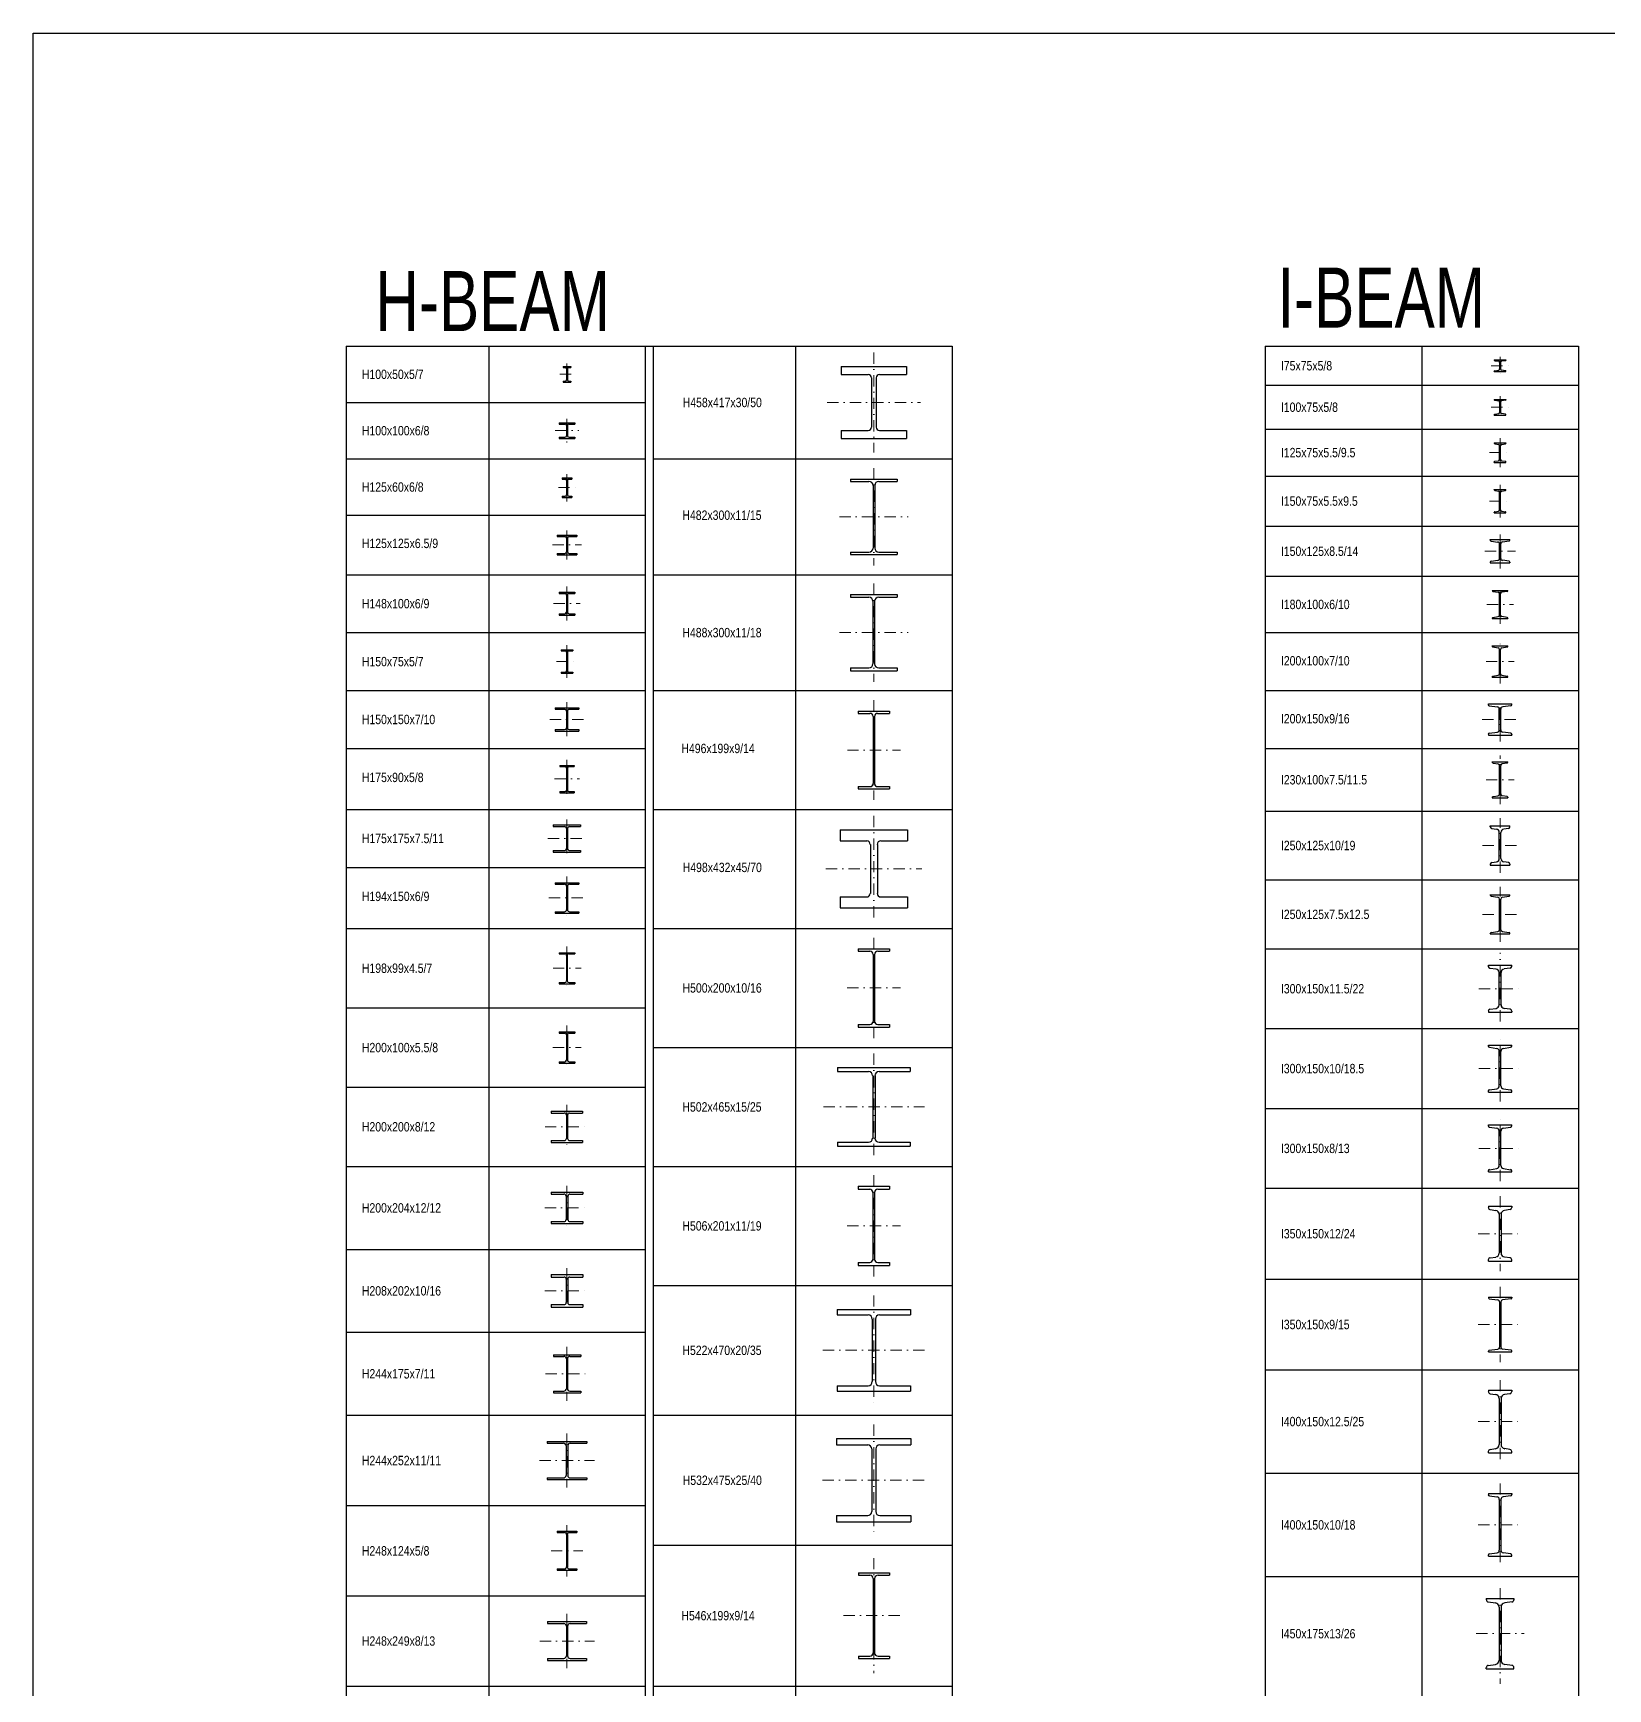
# Model space of a CAD drawing. Extents: x 0 to 90799, y 0 to 77868.
# Drawn here: x 71991 to 82049, y 67290 to 77868 of the extents above; entities that cross this region are included whole.
import ezdxf
from ezdxf.enums import TextEntityAlignment as Align

# ---------------------------------------------------------------- set-up
doc = ezdxf.new("R2010")
doc.units = 0
doc.header["$LTSCALE"] = 30
doc.header["$MEASUREMENT"] = 0
doc.linetypes.add('DGN Style 4', pattern=[4.8, 2.4, -1.2, 0, -1.2])
doc.layers.add('L(c)', color=1, linetype='DGN Style 4', lineweight=5)
doc.layers.add('L(txt)', color=2, linetype='Continuous', lineweight=13)
doc.styles.add('Style-ENGINEERING', font='ENGINEERING.shx')

# ---------------------------------------------------------------- blocks, each defined once
blk = doc.blocks.new('*U595')
for p, q in [((-25, 50), (25, 50)), ((-25, 50), (-25, 43)), ((-25, 43), (-10, 43)), ((-2, 35), (-2, -35)), ((3, 35), (3, -35)), ((11, 43), (25, 43)), ((25, 50), (25, 43)), ((-25, -43), (-25, -50)), ((-25, -43), (-10, -43)), ((-25, -50), (25, -50)), ((11, -43), (25, -43)), ((25, -43), (25, -50))]:
    blk.add_line(p, q)
for centre, start, end in [((-10, 35), 0, 90), ((11, 35), 90, 180), ((-10, -35), 270, 0), ((11, -35), 180, 270)]:
    blk.add_arc(centre, 8, start, end)
blk = doc.blocks.new('*U596')
for p, q in [((-50, 50), (50, 50)), ((-50, 50), (-50, 42)), ((-50, 42), (-13, 42)), ((-3, 32), (-3, -32)), ((3, 32), (3, -32)), ((13, 42), (50, 42)), ((50, 50), (50, 42)), ((-50, -42), (-13, -42)), ((-50, -42), (-50, -50)), ((-50, -50), (50, -50)), ((13, -42), (50, -42)), ((50, -42), (50, -50))]:
    blk.add_line(p, q)
for centre, start, end in [((-13, 32), 0, 90), ((13, 32), 90, 180), ((-13, -32), 270, 0), ((13, -32), 180, 270)]:
    blk.add_arc(centre, 10, start, end)
blk = doc.blocks.new('*U597')
for p, q in [((-30, 63), (30, 63)), ((-30, 63), (-30, 55)), ((-30, 55), (-12, 55)), ((-3, 46), (-3, -45)), ((3, 46), (3, -45)), ((12, 55), (30, 55)), ((30, 63), (30, 55)), ((-30, -54), (-30, -62)), ((-30, -54), (-12, -54)), ((-30, -62), (30, -62)), ((12, -54), (30, -54)), ((30, -54), (30, -62))]:
    blk.add_line(p, q)
for centre, start, end in [((-12, 46), 0, 90), ((12, 46), 90, 180), ((-12, -45), 270, 0), ((12, -45), 180, 270)]:
    blk.add_arc(centre, 9, start, end)
blk = doc.blocks.new('*U598')
for p, q in [((-63, 62), (62, 62)), ((-63, 62), (-63, 53)), ((-63, 53), (-13, 53)), ((-3, 43), (-3, -44)), ((3, 43), (3, -44)), ((13, 53), (62, 53)), ((62, 62), (62, 53)), ((-63, -54), (-13, -54)), ((-63, -54), (-63, -63)), ((-63, -63), (62, -63)), ((13, -54), (62, -54)), ((62, -54), (62, -63))]:
    blk.add_line(p, q)
for centre, start, end in [((-13, 43), 0, 90), ((13, 43), 90, 180), ((-13, -44), 270, 0), ((13, -44), 180, 270)]:
    blk.add_arc(centre, 10, start, end)
blk = doc.blocks.new('*U599')
for p, q in [((-50, 74), (50, 74)), ((-50, 74), (-50, 65)), ((-50, 65), (-14, 65)), ((-3, 54), (-3, -54)), ((3, 54), (3, -54)), ((14, 65), (50, 65)), ((50, 74), (50, 65)), ((-50, -65), (-50, -74)), ((-50, -65), (-14, -65)), ((-50, -74), (50, -74)), ((14, -65), (50, -65)), ((50, -65), (50, -74))]:
    blk.add_line(p, q)
for centre, start, end in [((-14, 54), 0, 90), ((14, 54), 90, 180), ((-14, -54), 270, 0), ((14, -54), 180, 270)]:
    blk.add_arc(centre, 11, start, end)
blk = doc.blocks.new('*U600')
for p, q in [((-75, 75), (75, 75)), ((-75, 75), (-75, 65)), ((-75, 65), (-15, 65)), ((-4, 54), (-4, -54)), ((3, 54), (3, -54)), ((14, 65), (75, 65)), ((75, 75), (75, 65)), ((-75, -65), (-15, -65)), ((-75, -65), (-75, -75)), ((-75, -75), (75, -75)), ((14, -65), (75, -65)), ((75, -65), (75, -75))]:
    blk.add_line(p, q)
for centre, start, end in [((-15, 54), 0, 90), ((14, 54), 90, 180), ((-15, -54), 270, 0), ((14, -54), 180, 270)]:
    blk.add_arc(centre, 11, start, end)
blk = doc.blocks.new('*U601')
for p, q in [((-45, 87), (45, 87)), ((-45, 87), (-45, 79)), ((-45, 79), (-11, 79)), ((-2, 70), (-2, -71)), ((3, 70), (3, -71)), ((12, 79), (45, 79)), ((45, 87), (45, 79)), ((-45, -80), (-45, -88)), ((-45, -80), (-11, -80)), ((-45, -88), (45, -88)), ((12, -80), (45, -80)), ((45, -80), (45, -88))]:
    blk.add_line(p, q)
for centre, start, end in [((-11, 70), 0, 90), ((12, 70), 90, 180), ((-11, -71), 270, 0), ((12, -71), 180, 270)]:
    blk.add_arc(centre, 9, start, end)
blk = doc.blocks.new('*U602')
for p, q in [((-88, 87), (87, 87)), ((-88, 87), (-88, 76)), ((-88, 76), (-16, 76)), ((-4, 64), (-4, -65)), ((4, 64), (4, -65)), ((16, 76), (87, 76)), ((87, 87), (87, 76)), ((-88, -77), (-88, -88)), ((-88, -77), (-16, -77)), ((-88, -88), (87, -88)), ((16, -77), (87, -77)), ((87, -77), (87, -88))]:
    blk.add_line(p, q)
for centre, start, end in [((-16, 64), 0, 90), ((16, 64), 90, 180), ((-16, -65), 270, 0), ((16, -65), 180, 270)]:
    blk.add_arc(centre, 12, start, end)
blk = doc.blocks.new('*U603')
for p, q in [((-75, 97), (75, 97)), ((-75, 97), (-75, 88)), ((-75, 88), (-16, 88)), ((-3, 75), (-3, -75)), ((3, 75), (3, -75)), ((16, 88), (75, 88)), ((75, 97), (75, 88)), ((-75, -88), (-16, -88)), ((-75, -88), (-75, -97)), ((-75, -97), (75, -97)), ((16, -88), (75, -88)), ((75, -88), (75, -97))]:
    blk.add_line(p, q)
for centre, start, end in [((-16, 75), 0, 90), ((16, 75), 90, 180), ((-16, -75), 270, 0), ((16, -75), 180, 270)]:
    blk.add_arc(centre, 13, start, end)
blk = doc.blocks.new('*U604')
for p, q in [((-49, 99), (50, 99)), ((-49, 99), (-49, 92)), ((-49, 92), (-13, 92)), ((-2, 81), (-2, -81)), ((2, 81), (2, -81)), ((13, 92), (50, 92)), ((50, 99), (50, 92)), ((-49, -92), (-49, -99)), ((-49, -92), (-13, -92)), ((-49, -99), (50, -99)), ((13, -92), (50, -92)), ((50, -92), (50, -99))]:
    blk.add_line(p, q)
for centre, start, end in [((-13, 81), 0, 90), ((13, 81), 90, 180), ((-13, -81), 270, 0), ((13, -81), 180, 270)]:
    blk.add_arc(centre, 11, start, end)
blk = doc.blocks.new('*U605')
for p, q in [((-50, 100), (50, 100)), ((-50, 100), (-50, 92)), ((-50, 92), (-14, 92)), ((-3, 81), (-3, -81)), ((3, 81), (3, -81)), ((14, 92), (50, 92)), ((50, 100), (50, 92)), ((-50, -92), (-50, -100)), ((-50, -92), (-14, -92)), ((-50, -100), (50, -100)), ((14, -92), (50, -92)), ((50, -92), (50, -100))]:
    blk.add_line(p, q)
for centre, start, end in [((-14, 81), 0, 90), ((14, 81), 90, 180), ((-14, -81), 270, 0), ((14, -81), 180, 270)]:
    blk.add_arc(centre, 11, start, end)
blk = doc.blocks.new('*U606')
for p, q in [((-100, 100), (100, 100)), ((-100, 100), (-100, 88)), ((-100, 88), (-17, 88)), ((-4, 75), (-4, -75)), ((4, 75), (4, -75)), ((17, 88), (100, 88)), ((100, 100), (100, 88)), ((-100, -88), (-100, -100)), ((-100, -88), (-17, -88)), ((-100, -100), (100, -100)), ((17, -88), (100, -88)), ((100, -88), (100, -100))]:
    blk.add_line(p, q)
for centre, start, end in [((-17, 75), 0, 90), ((17, 75), 90, 180), ((-17, -75), 270, 0), ((17, -75), 180, 270)]:
    blk.add_arc(centre, 13, start, end)
blk = doc.blocks.new('*U607')
for p, q in [((-102, 100), (102, 100)), ((-102, 100), (-102, 88)), ((-102, 88), (-19, 88)), ((-6, 75), (-6, -75)), ((6, 75), (6, -75)), ((19, 88), (102, 88)), ((102, 100), (102, 88)), ((-102, -88), (-102, -100)), ((-102, -88), (-19, -88)), ((-102, -100), (102, -100)), ((19, -88), (102, -88)), ((102, -88), (102, -100))]:
    blk.add_line(p, q)
for centre, start, end in [((-19, 75), 0, 90), ((19, 75), 90, 180), ((-19, -75), 270, 0), ((19, -75), 180, 270)]:
    blk.add_arc(centre, 13, start, end)
blk = doc.blocks.new('*U608')
for p, q in [((-101, 104), (101, 104)), ((-101, 104), (-101, 88)), ((-101, 88), (-18, 88)), ((-5, 75), (-5, -75)), ((5, 75), (5, -75)), ((18, 88), (101, 88)), ((101, 104), (101, 88)), ((-101, -88), (-18, -88)), ((-101, -88), (-101, -104)), ((-101, -104), (101, -104)), ((18, -88), (101, -88)), ((101, -88), (101, -104))]:
    blk.add_line(p, q)
for centre, start, end in [((-18, 75), 0, 90), ((18, 75), 90, 180), ((-18, -75), 270, 0), ((18, -75), 180, 270)]:
    blk.add_arc(centre, 13, start, end)
blk = doc.blocks.new('*U609')
for p, q in [((-87, 122), (88, 122)), ((-87, 122), (-87, 111)), ((-87, 111), (-20, 111)), ((19, 111), (88, 111)), ((88, 122), (88, 111)), ((-3, 95), (-3, -95)), ((4, 95), (4, -95)), ((-87, -111), (-20, -111)), ((-87, -111), (-87, -122)), ((-87, -122), (88, -122)), ((19, -111), (88, -111)), ((88, -111), (88, -122))]:
    blk.add_line(p, q)
for centre, start, end in [((-20, 95), 0, 90), ((19, 95), 90, 180), ((-20, -95), 270, 0), ((19, -95), 180, 270)]:
    blk.add_arc(centre, 16, start, end)
blk = doc.blocks.new('*U610')
for p, q in [((-126, 122), (126, 122)), ((-126, 122), (-126, 111)), ((-126, 111), (-22, 111)), ((21, 111), (126, 111)), ((126, 122), (126, 111)), ((-6, 95), (-6, -95)), ((5, 95), (5, -95)), ((-126, -111), (-22, -111)), ((-126, -111), (-126, -122)), ((-126, -122), (126, -122)), ((21, -111), (126, -111)), ((126, -111), (126, -122))]:
    blk.add_line(p, q)
for centre, start, end in [((-22, 95), 0, 90), ((21, 95), 90, 180), ((-22, -95), 270, 0), ((21, -95), 180, 270)]:
    blk.add_arc(centre, 16, start, end)
blk = doc.blocks.new('*U611')
for p, q in [((-62, 124), (62, 124)), ((-62, 124), (-62, 116)), ((-62, 116), (-15, 116)), ((14, 116), (62, 116)), ((62, 124), (62, 116)), ((-2, 104), (-2, -104)), ((3, 104), (3, -104)), ((-62, -116), (-15, -116)), ((-62, -116), (-62, -124)), ((-62, -124), (62, -124)), ((14, -116), (62, -116)), ((62, -116), (62, -124))]:
    blk.add_line(p, q)
for centre, start, end in [((-15, 104), 0, 90), ((14, 104), 90, 180), ((-15, -104), 270, 0), ((14, -104), 180, 270)]:
    blk.add_arc(centre, 12, start, end)
blk = doc.blocks.new('*U612')
for p, q in [((-124, 124), (125, 124)), ((-124, 124), (-124, 111)), ((-124, 111), (-20, 111)), ((20, 111), (125, 111)), ((125, 124), (125, 111)), ((-4, 95), (-4, -95)), ((4, 95), (4, -95)), ((-124, -111), (-20, -111)), ((-124, -111), (-124, -124)), ((-124, -124), (125, -124)), ((20, -111), (125, -111)), ((125, -111), (125, -124))]:
    blk.add_line(p, q)
for centre, start, end in [((-20, 95), 0, 90), ((20, 95), 90, 180), ((-20, -95), 270, 0), ((20, -95), 180, 270)]:
    blk.add_arc(centre, 16, start, end)
blk = doc.blocks.new('*U652')
for p, q in [((-208, 229), (209, 229)), ((-208, 229), (-208, 179)), ((209, 229), (209, 179)), ((-208, 179), (-37, 179)), ((-15, 157), (-15, -157)), ((15, 157), (15, -157)), ((37, 179), (209, 179)), ((-208, -179), (-208, -229)), ((-208, -179), (-37, -179)), ((37, -179), (209, -179)), ((209, -179), (209, -229)), ((-208, -229), (209, -229))]:
    blk.add_line(p, q)
for centre, start, end in [((-37, 157), 0, 90), ((37, 157), 90, 180), ((-37, -157), 270, 0), ((37, -157), 180, 270)]:
    blk.add_arc(centre, 22, start, end)
blk = doc.blocks.new('*U653')
for p, q in [((-150, 241), (150, 241)), ((-150, 241), (-150, 226)), ((-150, 226), (-31, 226)), ((32, 226), (150, 226)), ((150, 241), (150, 226)), ((-5, 200), (-5, -200)), ((6, 200), (6, -200)), ((-150, -226), (-31, -226)), ((-150, -226), (-150, -241)), ((-150, -241), (150, -241)), ((32, -226), (150, -226)), ((150, -226), (150, -241))]:
    blk.add_line(p, q)
for centre, start, end in [((-31, 200), 0, 90), ((32, 200), 90, 180), ((-31, -200), 270, 0), ((32, -200), 180, 270)]:
    blk.add_arc(centre, 26, start, end)
blk = doc.blocks.new('*U654')
for p, q in [((-150, 244), (150, 244)), ((-150, 244), (-150, 226)), ((-150, 226), (-32, 226)), ((31, 226), (150, 226)), ((150, 244), (150, 226)), ((-6, 200), (-6, -200)), ((5, 200), (5, -200)), ((-150, -226), (-32, -226)), ((-150, -226), (-150, -244)), ((-150, -244), (150, -244)), ((31, -226), (150, -226)), ((150, -226), (150, -244))]:
    blk.add_line(p, q)
for centre, start, end in [((-32, 200), 0, 90), ((31, 200), 90, 180), ((-32, -200), 270, 0), ((31, -200), 180, 270)]:
    blk.add_arc(centre, 26, start, end)
blk = doc.blocks.new('*U655')
for p, q in [((-100, 248), (99, 248)), ((-100, 248), (-100, 234)), ((-100, 234), (-25, 234)), ((-5, 214), (-5, -214)), ((4, 214), (4, -214)), ((24, 234), (99, 234)), ((99, 248), (99, 234)), ((-100, -234), (-100, -248)), ((-100, -234), (-25, -234)), ((-100, -248), (99, -248)), ((24, -234), (99, -234)), ((99, -234), (99, -248))]:
    blk.add_line(p, q)
for centre, start, end in [((-25, 214), 0, 90), ((24, 214), 90, 180), ((-25, -214), 270, 0), ((24, -214), 180, 270)]:
    blk.add_arc(centre, 20, start, end)
blk = doc.blocks.new('*U656')
for p, q in [((-216, 249), (216, 249)), ((-216, 249), (-216, 179)), ((216, 249), (216, 179)), ((-216, 179), (-45, 179)), ((-22, 157), (-22, -157)), ((23, 157), (23, -157)), ((44, 179), (216, 179)), ((-216, -179), (-216, -249)), ((-216, -179), (-45, -179)), ((44, -179), (216, -179)), ((216, -179), (216, -249)), ((-216, -249), (216, -249))]:
    blk.add_line(p, q)
for centre, start, end in [((-45, 157), 0, 90), ((44, 157), 90, 180), ((-45, -157), 270, 0), ((44, -157), 180, 270)]:
    blk.add_arc(centre, 22, start, end)
blk = doc.blocks.new('*U657')
for p, q in [((-100, 250), (100, 250)), ((-100, 250), (-100, 234)), ((-100, 234), (-25, 234)), ((-5, 214), (-5, -214)), ((5, 214), (5, -214)), ((25, 234), (100, 234)), ((100, 250), (100, 234)), ((-100, -234), (-25, -234)), ((-100, -234), (-100, -250)), ((-100, -250), (100, -250)), ((25, -234), (100, -234)), ((100, -234), (100, -250))]:
    blk.add_line(p, q)
for centre, start, end in [((-25, 214), 0, 90), ((25, 214), 90, 180), ((-25, -214), 270, 0), ((25, -214), 180, 270)]:
    blk.add_arc(centre, 20, start, end)
blk = doc.blocks.new('*U658')
for p, q in [((-232, 251), (233, 251)), ((-232, 251), (-232, 226)), ((-232, 226), (-34, 226)), ((33, 226), (233, 226)), ((233, 251), (233, 226)), ((-7, 200), (-7, -200)), ((8, 200), (8, -200)), ((-232, -226), (-34, -226)), ((-232, -226), (-232, -251)), ((-232, -251), (233, -251)), ((33, -226), (233, -226)), ((233, -226), (233, -251))]:
    blk.add_line(p, q)
for centre, start, end in [((-34, 200), 0, 90), ((33, 200), 90, 180), ((-34, -200), 270, 0), ((33, -200), 180, 270)]:
    blk.add_arc(centre, 26, start, end)
blk = doc.blocks.new('*U659')
for p, q in [((-101, 253), (100, 253)), ((-101, 253), (-101, 234)), ((-101, 234), (-26, 234)), ((-6, 214), (-6, -214)), ((5, 214), (5, -214)), ((25, 234), (100, 234)), ((100, 253), (100, 234)), ((-101, -234), (-26, -234)), ((-101, -234), (-101, -253)), ((-101, -253), (100, -253)), ((25, -234), (100, -234)), ((100, -234), (100, -253))]:
    blk.add_line(p, q)
for centre, start, end in [((-26, 214), 0, 90), ((25, 214), 90, 180), ((-26, -214), 270, 0), ((25, -214), 180, 270)]:
    blk.add_arc(centre, 20, start, end)
blk = doc.blocks.new('*U660')
for p, q in [((-235, 261), (235, 261)), ((-235, 261), (-235, 226)), ((-235, 226), (-36, 226)), ((36, 226), (235, 226)), ((235, 261), (235, 226)), ((-10, 200), (-10, -200)), ((10, 200), (10, -200)), ((-235, -226), (-36, -226)), ((-235, -226), (-235, -261)), ((-235, -261), (235, -261)), ((36, -226), (235, -226)), ((235, -226), (235, -261))]:
    blk.add_line(p, q)
for centre, start, end in [((-36, 200), 0, 90), ((36, 200), 90, 180), ((-36, -200), 270, 0), ((36, -200), 180, 270)]:
    blk.add_arc(centre, 26, start, end)
blk = doc.blocks.new('*U661')
for p, q in [((-238, 266), (237, 266)), ((-238, 266), (-238, 226)), ((-238, 226), (-39, 226)), ((38, 226), (237, 226)), ((237, 266), (237, 226)), ((-13, 200), (-13, -200)), ((12, 200), (12, -200)), ((-238, -226), (-39, -226)), ((-238, -226), (-238, -266)), ((-238, -266), (237, -266)), ((38, -226), (237, -226)), ((237, -226), (237, -266))]:
    blk.add_line(p, q)
for centre, start, end in [((-39, 200), 0, 90), ((38, 200), 90, 180), ((-39, -200), 270, 0), ((38, -200), 180, 270)]:
    blk.add_arc(centre, 26, start, end)
blk = doc.blocks.new('*U662')
for p, q in [((-99, 273), (100, 273)), ((-99, 273), (-99, 259)), ((-99, 259), (-26, 259)), ((-4, 237), (-4, -237)), ((5, 237), (5, -237)), ((27, 259), (100, 259)), ((100, 273), (100, 259)), ((-99, -259), (-26, -259)), ((-99, -259), (-99, -273)), ((-99, -273), (100, -273)), ((27, -259), (100, -259)), ((100, -259), (100, -273))]:
    blk.add_line(p, q)
for centre, start, end in [((-26, 237), 0, 90), ((27, 237), 90, 180), ((-26, -237), 270, 0), ((27, -237), 180, 270)]:
    blk.add_arc(centre, 22, start, end)
blk = doc.blocks.new('*U688')
for p, q in [((-38, 37), (37, 37)), ((-38, 37), (-38, 35)), ((-34, 32), (-9, 28)), ((-3, 21), (-3, -21)), ((2, 21), (2, -21)), ((34, 32), (9, 28)), ((37, 37), (37, 35)), ((-38, -38), (-38, -35)), ((-38, -38), (37, -38)), ((-34, -32), (-8, -28)), ((34, -32), (9, -28)), ((37, -38), (37, -35))]:
    blk.add_line(p, q)
for centre, radius, start, end in [((-34, 35), 3.5, 180, 262.0034), ((-10, 21), 7, 0, 82.0017), ((9, 21), 7, 97.9983, 180), ((34, 35), 3.5, 277.9966, 0), ((-34, -35), 3.5, 97.9966, 180), ((-10, -21), 7, 279.3333, 0), ((9, -21), 7, 180, 263.698), ((34, -35), 3.5, 0, 82.0034)]:
    blk.add_arc(centre, radius, start, end)
blk = doc.blocks.new('*U689')
for p, q in [((-38, 50), (37, 50)), ((-38, 50), (-38, 47)), ((-34, 44), (-9, 40)), ((-3, 33), (-3, -33)), ((2, 33), (2, -33)), ((34, 44), (9, 40)), ((37, 50), (37, 47)), ((-38, -50), (-38, -48)), ((-38, -50), (37, -50)), ((-34, -44), (-9, -40)), ((34, -44), (9, -40)), ((37, -50), (37, -48))]:
    blk.add_line(p, q)
for centre, radius, start, end in [((-34, 47), 3.5, 180, 261.9912), ((-10, 33), 7, 0, 81.9942), ((9, 33), 7, 98.0058, 180), ((34, 47), 3.5, 278.0088, 0), ((-34, -48), 3.5, 98.0088, 180), ((-10, -33), 7, 278.0058, 0), ((9, -33), 7, 180, 261.9942), ((34, -48), 3.5, 0, 81.9912)]:
    blk.add_arc(centre, radius, start, end)
blk = doc.blocks.new('*U690')
for p, q in [((-38, 62), (37, 62)), ((-38, 62), (-38, 60)), ((-34, 55), (-11, 52)), ((-3, -43), (-3, 43)), ((3, -43), (3, 43)), ((10, 52), (34, 55)), ((37, 62), (37, 60)), ((-38, -63), (-38, -60)), ((-38, -63), (37, -63)), ((-34, -55), (-11, -52)), ((10, -52), (34, -55)), ((37, -63), (37, -60))]:
    blk.add_line(p, q)
for centre, radius, start, end in [((-33, 60), 4.5, 180, 262.0095), ((-12, 43), 9, 0, 82.0112), ((12, 43), 9, 97.9819, 180), ((33, 60), 4.5, 278.0147, 0), ((-33, -60), 4.5, 97.9906, 180), ((-12, -43), 9, 277.9888, 0), ((12, -43), 9, 180, 262.0181), ((33, -60), 4.5, 0, 81.9853)]:
    blk.add_arc(centre, radius, start, end)
blk = doc.blocks.new('*U691')
for p, q in [((-38, 75), (37, 75)), ((-38, 72), (-38, 75)), ((-34, 68), (-10, 64)), ((-3, -55), (-3, 55)), ((3, -55), (3, 55)), ((10, 64), (34, 68)), ((37, 72), (37, 75)), ((-38, -75), (-38, -72)), ((-38, -75), (37, -75)), ((-34, -68), (-10, -64)), ((10, -64), (34, -68)), ((37, -75), (37, -72))]:
    blk.add_line(p, q)
for centre, radius, start, end in [((-33, 72), 4.5, 180, 262.0163), ((-12, 55), 9, 0, 81.9816), ((12, 55), 9, 97.9929, 180), ((33, 72), 4.5, 278.037, 0), ((-33, -72), 4.5, 97.9871, 180), ((-12, -55), 9, 278.0332, 0), ((12, -55), 9, 180, 262.0209), ((33, -72), 4.5, 0, 82.0182)]:
    blk.add_arc(centre, radius, start, end)
blk = doc.blocks.new('*U692')
for p, q in [((-63, 75), (62, 75)), ((-63, 71), (-63, 75)), ((-57, 64), (-15, 58)), ((-4, -46), (-4, 46)), ((4, -46), (4, 46)), ((57, 64), (15, 58)), ((62, 71), (62, 75)), ((-63, -71), (-63, -75)), ((-63, -75), (62, -75)), ((-57, -64), (-15, -58)), ((57, -64), (15, -58)), ((62, -71), (62, -75))]:
    blk.add_line(p, q)
for centre, radius, start, end in [((-56, 71), 6.5, 180, 261.9926), ((-17, 46), 13, 0, 81.9981), ((17, 46), 13, 98.0019, 180), ((56, 71), 6.5, 278.0074, 0), ((-56, -71), 6.5, 98.0074, 180), ((-17, -46), 13, 278.0019, 0), ((17, -46), 13, 180, 261.9981), ((56, -71), 6.5, 0, 81.9926)]:
    blk.add_arc(centre, radius, start, end)
blk = doc.blocks.new('*U693')
for p, q in [((-50, 90), (50, 90)), ((-50, 88), (-50, 90)), ((-46, 83), (-12, 78)), ((-3, -68), (-3, 68)), ((3, -68), (3, 68)), ((46, 83), (12, 78)), ((50, 88), (50, 90)), ((-50, -88), (-50, -90)), ((-50, -90), (50, -90)), ((-46, -83), (-12, -78)), ((46, -83), (12, -78)), ((50, -88), (50, -90))]:
    blk.add_line(p, q)
for centre, radius, start, end in [((-45, 88), 5, 180, 261.9867), ((-13, 68), 10, 0, 81.9888), ((13, 68), 10, 98.0112, 180), ((45, 88), 5, 278.0133, 0), ((-45, -88), 5, 98.0133, 180), ((-13, -68), 10, 278.0112, 0), ((13, -68), 10, 180, 261.9888), ((45, -88), 5, 0, 81.9867)]:
    blk.add_arc(centre, radius, start, end)
blk = doc.blocks.new('*U694')
for p, q in [((-50, 100), (50, 100)), ((-50, 98), (-50, 100)), ((-46, 93), (-12, 88)), ((-4, -78), (-4, 78)), ((3, -78), (3, 78)), ((12, 88), (46, 93)), ((50, 98), (50, 100)), ((-50, -100), (-50, -98)), ((-50, -100), (50, -100)), ((-46, -93), (-12, -88)), ((12, -88), (46, -93)), ((50, -100), (50, -98))]:
    blk.add_line(p, q)
for centre, radius, start, end in [((-45, 98), 5, 180, 261.9899), ((-14, 78), 10, 0, 82.0048), ((13, 78), 10, 97.9818, 180), ((45, 98), 5, 277.9931, 0), ((-45, -98), 5, 97.9667, 180), ((-14, -78), 10, 277.9814, 0), ((13, -78), 10, 180, 262.0082), ((45, -98), 5, 0, 81.9936)]:
    blk.add_arc(centre, radius, start, end)
blk = doc.blocks.new('*U695')
for p, q in [((-75, 100), (75, 100)), ((-75, 95), (-75, 100)), ((-69, 88), (-17, 81)), ((-5, -66), (-5, 66)), ((4, -66), (4, 66)), ((69, 88), (17, 81)), ((75, 95), (75, 100)), ((-75, -95), (-75, -100)), ((-75, -100), (75, -100)), ((-69, -88), (-17, -81)), ((69, -88), (17, -81)), ((75, -95), (75, -100))]:
    blk.add_line(p, q)
for centre, radius, start, end in [((-68, 95), 7.5, 180, 261.9976), ((-20, 66), 15, 0, 81.9987), ((19, 66), 15, 98.0013, 180), ((67, 95), 7.5, 278.0024, 0), ((-68, -95), 7.5, 98.0024, 180), ((-20, -66), 15, 278.0013, 0), ((19, -66), 15, 180, 261.9987), ((67, -95), 7.5, 0, 81.9976)]:
    blk.add_arc(centre, radius, start, end)
blk = doc.blocks.new('*U696')
for p, q in [((-50, 115), (50, 115)), ((-50, 112), (-50, 115)), ((-45, 106), (-13, 102)), ((45, 106), (13, 102)), ((50, 112), (50, 115)), ((-4, -91), (-4, 91)), ((4, -91), (4, 91)), ((-45, -106), (-13, -102)), ((45, -106), (13, -102)), ((-50, -112), (-50, -115)), ((-50, -115), (50, -115)), ((50, -112), (50, -115))]:
    blk.add_line(p, q)
for centre, radius, start, end in [((-45, 112), 5.5, 180, 261.995), ((44, 112), 5.5, 278.005, 0), ((-15, 91), 11, 0, 81.995), ((15, 91), 11, 98.005, 180), ((-15, -91), 11, 278.005, 0), ((15, -91), 11, 180, 261.995), ((-45, -112), 5.5, 98.005, 180), ((44, -112), 5.5, 0, 81.995)]:
    blk.add_arc(centre, radius, start, end)
blk = doc.blocks.new('*U697')
for p, q in [((-63, 125), (62, 125)), ((-63, 119), (-63, 125)), ((-53, 109), (-23, 105)), ((53, 109), (23, 105)), ((62, 119), (62, 125)), ((-5, -84), (-5, 84)), ((5, -84), (5, 84)), ((-53, -109), (-23, -104)), ((53, -109), (23, -104)), ((-63, -119), (-63, -125)), ((-63, -125), (62, -125)), ((62, -119), (62, -125))]:
    blk.add_line(p, q)
for centre, radius, start, end in [((-52, 119), 10.5, 180, 262.0015), ((52, 119), 10.5, 277.9985, 0), ((-26, 84), 21, 0, 82.001), ((26, 84), 21, 97.999, 180), ((-26, -84), 21, 277.999, 0), ((26, -84), 21, 180, 262.001), ((-52, -119), 10.5, 97.9985, 180), ((52, -119), 10.5, 0, 82.0015)]:
    blk.add_arc(centre, radius, start, end)
blk = doc.blocks.new('*U698')
for p, q in [((-63, 125), (62, 125)), ((-63, 122), (-63, 125)), ((-57, 116), (-14, 110)), ((14, 110), (57, 116)), ((62, 122), (62, 125)), ((-4, -98), (-4, 98)), ((4, -98), (4, 98)), ((-63, -125), (-63, -122)), ((-63, -125), (62, -125)), ((-57, -116), (-14, -110)), ((14, -110), (57, -116)), ((62, -125), (62, -122))]:
    blk.add_line(p, q)
for centre, radius, start, end in [((-56, 122), 6, 180, 262.0344), ((-16, 98), 12, 0, 81.9828), ((16, 98), 12, 97.9914, 180), ((57, 122), 6, 278.0389, 0), ((-16, -98), 12, 278.0177, 0), ((16, -98), 12, 180, 261.9927), ((-56, -122), 6, 98.0008, 180), ((57, -122), 6, 0, 81.9906)]:
    blk.add_arc(centre, radius, start, end)
blk = doc.blocks.new('*U699')
for p, q in [((-75, 150), (75, 150)), ((-75, 143), (-75, 150)), ((-65, 131), (-26, 126)), ((65, 131), (26, 126)), ((75, 143), (75, 150)), ((-6, -103), (-6, 103)), ((6, -103), (6, 103)), ((-75, -143), (-75, -150)), ((-75, -150), (75, -150)), ((-65, -131), (-26, -126)), ((65, -131), (26, -126)), ((75, -143), (75, -150))]:
    blk.add_line(p, q)
for centre, radius, start, end in [((-64, 143), 11.5, 180, 261.9993), ((-29, 103), 23, 0, 81.9983), ((29, 103), 23, 98.0017, 180), ((63, 143), 11.5, 278.0007, 0), ((-29, -103), 23, 278.0017, 0), ((29, -103), 23, 180, 261.9983), ((-64, -143), 11.5, 98.0007, 180), ((63, -143), 11.5, 0, 81.9993)]:
    blk.add_arc(centre, radius, start, end)
blk = doc.blocks.new('*U700')
for p, q in [((-75, 150), (75, 150)), ((-75, 145), (-75, 150)), ((-67, 136), (-21, 129)), ((-5, -110), (-5, 110)), ((5, -110), (5, 110)), ((21, 129), (67, 136)), ((75, 145), (75, 150)), ((-75, -150), (-75, -145)), ((-75, -150), (75, -150)), ((-67, -136), (-21, -129)), ((21, -129), (67, -136)), ((75, -150), (75, -145))]:
    blk.add_line(p, q)
for centre, radius, start, end in [((-66, 145), 9.5, 180, 262.0103), ((-24, 110), 19, 0, 81.9998), ((24, 110), 19, 97.9992, 180), ((65, 145), 9.5, 278.0154, 0), ((-66, -145), 9.5, 98.0006, 180), ((-24, -110), 19, 278.0079, 0), ((24, -110), 19, 180, 262.0096), ((65, -145), 9.5, 0, 82.012)]:
    blk.add_arc(centre, radius, start, end)
blk = doc.blocks.new('*U701')
for p, q in [((-75, 150), (75, 150)), ((-75, 145), (-75, 150)), ((-67, 136), (-21, 129)), ((-5, -110), (-5, 110)), ((5, -110), (5, 110)), ((21, 129), (67, 136)), ((75, 145), (75, 150)), ((-75, -150), (-75, -145)), ((-75, -150), (75, -150)), ((-67, -136), (-21, -129)), ((21, -129), (67, -136)), ((75, -150), (75, -145))]:
    blk.add_line(p, q)
for centre, radius, start, end in [((-66, 145), 9.5, 180, 262.0103), ((-24, 110), 19, 0, 81.9998), ((24, 110), 19, 97.9992, 180), ((65, 145), 9.5, 278.0154, 0), ((-66, -145), 9.5, 98.0006, 180), ((-24, -110), 19, 278.0079, 0), ((24, -110), 19, 180, 262.0096), ((65, -145), 9.5, 0, 82.012)]:
    blk.add_arc(centre, radius, start, end)
blk = doc.blocks.new('*U702')
for p, q in [((-75, 175), (75, 175)), ((-75, 175), (-75, 167)), ((-64, 154), (-28, 149)), ((-6, 124), (-6, -124)), ((6, 124), (6, -124)), ((64, 154), (28, 149)), ((75, 175), (75, 167)), ((-75, -175), (-75, -167)), ((-75, -175), (75, -175)), ((-64, -154), (-28, -149)), ((64, -154), (28, -149)), ((75, -175), (75, -167))]:
    blk.add_line(p, q)
for centre, radius, start, end in [((-63, 167), 12.5, 180, 262.0054), ((-31, 124), 25, 0, 82.002), ((31, 124), 25, 97.998, 180), ((62, 167), 12.5, 277.9946, 0), ((-63, -167), 12.5, 97.9946, 180), ((-31, -124), 25, 277.998, 0), ((31, -124), 25, 180, 262.002), ((62, -167), 12.5, 0, 82.0054)]:
    blk.add_arc(centre, radius, start, end)
blk = doc.blocks.new('*U703')
for p, q in [((-75, 175), (75, 175)), ((-75, 175), (-75, 171)), ((-69, 164), (-16, 157)), ((-4, 144), (-4, -144)), ((5, 144), (5, -144)), ((69, 164), (16, 157)), ((75, 175), (75, 171)), ((-75, -175), (-75, -171)), ((-75, -175), (75, -175)), ((-69, -164), (-16, -157)), ((69, -164), (16, -157)), ((75, -175), (75, -171))]:
    blk.add_line(p, q)
for centre, radius, start, end in [((-68, 171), 6.5, 180, 261.9994), ((-17, 144), 13, 0, 81.9953), ((18, 144), 13, 98.0047, 180), ((69, 171), 6.5, 278.0006, 0), ((-68, -171), 6.5, 98.0006, 180), ((-17, -144), 13, 278.0047, 0), ((18, -144), 13, 180, 261.9953), ((69, -171), 6.5, 0, 81.9994)]:
    blk.add_arc(centre, radius, start, end)
blk = doc.blocks.new('*U704')
for p, q in [((-75, 200), (75, 200)), ((-75, 200), (-75, 192)), ((-63, 178), (-29, 173)), ((-6, 147), (-6, -147)), ((6, 147), (6, -147)), ((63, 178), (29, 173)), ((75, 200), (75, 192)), ((-75, -200), (-75, -192)), ((-75, -200), (75, -200)), ((-63, -178), (-29, -173)), ((63, -178), (29, -173)), ((75, -200), (75, -192))]:
    blk.add_line(p, q)
for centre, radius, start, end in [((-62, 192), 13.5, 180, 262.0076), ((-33, 147), 27, 0, 82.0044), ((33, 147), 27, 97.9956, 180), ((61, 192), 13.5, 277.9924, 0), ((-62, -192), 13.5, 97.9924, 180), ((-33, -147), 27, 277.9955, 0), ((33, -147), 27, 180, 262.0045), ((61, -192), 13.5, 0, 82.0076)]:
    blk.add_arc(centre, radius, start, end)
blk = doc.blocks.new('*U705')
for p, q in [((-75, 200), (75, 200)), ((-75, 200), (-75, 194)), ((-68, 186), (-20, 179)), ((-5, 162), (-5, -162)), ((5, 162), (5, -162)), ((68, 186), (20, 179)), ((75, 200), (75, 194)), ((-75, -200), (-75, -194)), ((-75, -200), (75, -200)), ((-68, -186), (-20, -179)), ((68, -186), (20, -179)), ((75, -200), (75, -194))]:
    blk.add_line(p, q)
for centre, radius, start, end in [((-67, 194), 8.5, 180, 262.004), ((-22, 162), 17, 0, 82.001), ((22, 162), 17, 97.999, 180), ((66, 194), 8.5, 277.996, 0), ((-67, -194), 8.5, 97.996, 180), ((-22, -162), 17, 277.999, 0), ((22, -162), 17, 180, 262.001), ((66, -194), 8.5, 0, 82.004)]:
    blk.add_arc(centre, radius, start, end)
blk = doc.blocks.new('*U706')
for p, q in [((-88, 225), (87, 225)), ((-88, 225), (-88, 216)), ((87, 225), (87, 216)), ((-76, 203), (-30, 197)), ((-7, 170), (-7, -170)), ((6, 170), (6, -170)), ((76, 203), (30, 197)), ((-76, -203), (-30, -197)), ((76, -203), (30, -197)), ((-88, -225), (-88, -216)), ((-88, -225), (87, -225)), ((87, -225), (87, -216))]:
    blk.add_line(p, q)
for centre, radius, start, end in [((-74, 216), 13.5, 180, 262.0054), ((74, 216), 13.5, 277.9946, 0), ((-34, 170), 27, 0, 82.0014), ((33, 170), 27, 97.9986, 180), ((-74, -216), 13.5, 97.9946, 180), ((-34, -170), 27, 277.9986, 0), ((33, -170), 27, 180, 262.0014), ((74, -216), 13.5, 0, 82.0054)]:
    blk.add_arc(centre, radius, start, end)
blk = doc.blocks.new('*U738')
for p, q in [((-37, 75), (38, 75)), ((-37, 75), (-37, 68)), ((-37, 68), (-10, 68)), ((-2, 60), (-2, -60)), ((3, 60), (3, -60)), ((11, 68), (38, 68)), ((38, 75), (38, 68)), ((-37, -68), (-10, -68)), ((-37, -68), (-37, -75)), ((-37, -75), (38, -75)), ((11, -68), (38, -68)), ((38, -68), (38, -75))]:
    blk.add_line(p, q)
for centre, start, end in [((-10, 60), 0, 90), ((11, 60), 90, 180), ((-10, -60), 270, 0), ((11, -60), 180, 270)]:
    blk.add_arc(centre, 8, start, end)

msp = doc.modelspace()

# ---------------------------------------------------------------- linework, layer by layer
for p, q in [((73991, 75868), (73991, 41668)), ((73991, 75868), (77861, 75868)), ((74901, 75868), (74901, 41668)), ((75901, 75868), (75901, 41668)), ((75951, 75868), (75951, 41668)), ((76861, 75868), (76861, 41668)), ((77861, 75868), (77861, 41668)), ((79861, 75868), (81861, 75868)), ((79861, 75868), (79861, 63188)), ((80861, 75868), (80861, 63188)), ((81861, 75868), (81861, 63188)), ((79861, 75618), (81861, 75618)), ((73991, 75508), (75901, 75508)), ((79861, 75338), (81861, 75338)), ((73991, 75148), (75901, 75148)), ((75951, 75148), (77861, 75148)), ((79861, 75038), (81861, 75038)), ((73991, 74788), (75901, 74788)), ((79861, 74718), (81861, 74718)), ((73991, 74408), (75901, 74408)), ((75951, 74408), (77861, 74408)), ((79861, 74398), (81861, 74398)), ((73991, 74038), (75901, 74038)), ((79861, 74038), (81861, 74038)), ((73991, 73668), (75901, 73668)), ((75951, 73668), (77861, 73668)), ((79861, 73668), (81861, 73668)), ((73991, 73298), (75901, 73298)), ((79861, 73298), (81861, 73298)), ((73991, 72908), (75901, 72908)), ((75951, 72908), (77861, 72908)), ((79861, 72898), (81861, 72898)), ((73991, 72538), (75901, 72538)), ((79861, 72458), (81861, 72458)), ((73991, 72148), (75901, 72148)), ((75951, 72148), (77861, 72148)), ((79861, 72018), (81861, 72018)), ((73991, 71641), (75901, 71641)), ((79861, 71508), (81861, 71508)), ((75951, 71388), (77861, 71388)), ((73991, 71134), (75901, 71134)), ((79861, 70998), (81861, 70998)), ((73991, 70628), (75901, 70628)), ((75951, 70628), (77861, 70628)), ((79861, 70488), (81861, 70488)), ((73991, 70098), (75901, 70098)), ((75951, 69868), (77861, 69868)), ((79861, 69908), (81861, 69908)), ((73991, 69568), (75901, 69568)), ((79861, 69328), (81861, 69328)), ((73991, 69038), (75901, 69038)), ((75951, 69038), (77861, 69038)), ((79861, 68668), (81861, 68668)), ((73991, 68461), (75901, 68461)), ((75951, 68208), (77861, 68208)), ((79861, 68008), (81861, 68008)), ((73991, 67884), (75901, 67884)), ((73991, 67308), (75901, 67308)), ((75951, 67308), (77861, 67308))]:
    msp.add_line(p, q)
at = {"flags": 128}
msp.add_lwpolyline([(71991, 77868), (90799, 77868), (90799, 39668), (71991, 39668)], close=True, dxfattribs=at)
at = {"layer": 'L(c)'}
for p, q in [((75401, 75758), (75401, 75618)), ((77361, 75827), (77361, 75189)), ((81304, 75743), (81419, 75743)), ((81361, 75800), (81361, 75685)), ((75356, 75688), (75446, 75688)), ((81361, 75548), (81361, 75408)), ((77063, 75508), (77660, 75508)), ((81304, 75478), (81419, 75478)), ((75326, 75328), (75476, 75328)), ((75401, 75403), (75401, 75253)), ((81361, 75095), (81361, 75280)), ((81294, 75188), (81429, 75188)), ((75401, 75051), (75401, 74876)), ((77361, 75089), (77361, 74467)), ((75346, 74964), (75456, 74964)), ((81361, 74773), (81361, 74983)), ((81294, 74878), (81429, 74878)), ((75401, 74690), (75401, 74505)), ((77141, 74778), (77581, 74778)), ((75309, 74598), (75494, 74598)), ((81361, 74448), (81361, 74668)), ((81264, 74558), (81459, 74558)), ((75401, 74332), (75401, 74114)), ((77361, 74352), (77361, 73724)), ((81361, 74093), (81361, 74343)), ((75316, 74223), (75486, 74223)), ((81276, 74218), (81446, 74218)), ((75401, 73958), (75401, 73748)), ((77141, 74038), (77581, 74038)), ((81361, 73713), (81361, 73993)), ((75334, 73853), (75469, 73853)), ((81271, 73853), (81451, 73853)), ((81361, 73343), (81361, 73623)), ((75401, 73593), (75401, 73373)), ((77361, 73606), (77361, 72970)), ((75291, 73483), (75511, 73483)), ((81246, 73483), (81476, 73483)), ((75401, 73225), (75401, 72980)), ((77192, 73288), (77531, 73288)), ((81361, 72943), (81361, 73253)), ((75321, 73103), (75481, 73103)), ((81271, 73098), (81451, 73098)), ((75401, 72845), (75401, 72600)), ((77361, 72867), (77361, 72189)), ((81361, 72503), (81361, 72853)), ((75279, 72723), (75524, 72723)), ((81249, 72678), (81474, 72678)), ((75401, 72480), (75401, 72206)), ((77055, 72528), (77667, 72528)), ((81361, 72063), (81361, 72413)), ((75286, 72343), (75516, 72343)), ((81249, 72238), (81474, 72238)), ((75401, 72033), (75401, 71755)), ((77361, 72088), (77361, 71448)), ((81361, 71553), (81361, 71993)), ((75312, 71894), (75491, 71894)), ((77191, 71768), (77531, 71768)), ((81226, 71763), (81496, 71763)), ((75401, 71528), (75401, 71248)), ((81361, 71043), (81361, 71463)), ((75311, 71388), (75491, 71388)), ((77361, 71349), (77361, 70667)), ((81226, 71253), (81496, 71253)), ((75401, 71021), (75401, 70741)), ((77039, 71008), (77684, 71008)), ((75261, 70881), (75541, 70881)), ((81361, 70533), (81361, 70953)), ((81226, 70743), (81496, 70743)), ((77361, 70571), (77361, 69925)), ((75401, 70503), (75401, 70223)), ((75259, 70363), (75543, 70363)), ((81361, 70438), (81361, 69958)), ((77191, 70248), (77532, 70248)), ((81221, 70198), (81501, 70198)), ((75401, 69977), (75401, 69689)), ((75260, 69833), (75542, 69833)), ((81361, 69858), (81361, 69378)), ((77361, 69804), (77361, 69102)), ((81221, 69618), (81501, 69618)), ((75401, 69475), (75401, 69131)), ((77036, 69453), (77686, 69453)), ((75264, 69303), (75539, 69303)), ((81361, 69263), (81361, 68733)), ((77361, 68979), (77361, 68267)), ((81221, 68998), (81501, 68998)), ((75401, 68921), (75401, 68577)), ((75225, 68749), (75577, 68749)), ((77034, 68623), (77689, 68623)), ((81361, 68603), (81361, 68073)), ((75401, 68337), (75401, 68009)), ((81221, 68338), (81501, 68338)), ((75299, 68173), (75503, 68173)), ((77361, 68126), (77361, 67390)), ((81361, 67933), (81361, 67323)), ((75401, 67770), (75401, 67422)), ((77167, 67758), (77556, 67758)), ((75227, 67596), (75576, 67596)), ((81209, 67643), (81514, 67643))]:
    msp.add_line(p, q, dxfattribs=at)

# ---------------------------------------------------------------- block references
for name, p in [('*U595', (75401, 75688)), ('*U652', (77361, 75508)), ('*U688', (81361, 75743)), ('*U689', (81361, 75478)), ('*U596', (75401, 75328)), ('*U690', (81361, 75188)), ('*U597', (75401, 74964)), ('*U653', (77361, 74778)), ('*U691', (81361, 74878)), ('*U598', (75401, 74598)), ('*U692', (81361, 74558)), ('*U599', (75401, 74223)), ('*U654', (77361, 74038)), ('*U693', (81361, 74218)), ('*U694', (81361, 73853)), ('*U738', (75401, 73853)), ('*U600', (75401, 73483)), ('*U655', (77361, 73288)), ('*U695', (81361, 73483)), ('*U696', (81361, 73098)), ('*U601', (75401, 73103)), ('*U602', (75401, 72723)), ('*U656', (77361, 72528)), ('*U697', (81361, 72678)), ('*U603', (75401, 72343)), ('*U698', (81361, 72238)), ('*U604', (75401, 71894)), ('*U657', (77361, 71768)), ('*U699', (81361, 71763)), ('*U605', (75401, 71388)), ('*U700', (81361, 71253)), ('*U658', (77361, 71008)), ('*U606', (75401, 70881)), ('*U701', (81361, 70743)), ('*U607', (75401, 70363)), ('*U659', (77361, 70248)), ('*U702', (81361, 70198)), ('*U608', (75401, 69833)), ('*U660', (77361, 69453)), ('*U703', (81361, 69618)), ('*U609', (75401, 69303)), ('*U704', (81361, 68998)), ('*U610', (75401, 68749)), ('*U661', (77361, 68623)), ('*U705', (81361, 68338)), ('*U611', (75401, 68173)), ('*U662', (77361, 67758)), ('*U706', (81361, 67643)), ('*U612', (75401, 67596))]:
    msp.add_blockref(name, p)

# ---------------------------------------------------------------- texts
at = {"layer": 'L(txt)', "style": 'Style-ENGINEERING'}
for s, height, width, p in [('I-BEAM', 384, 0.75, (79938, 76178)), ('H-BEAM', 384, 0.75, (74177, 76156)), ('I75x75x5/8', 60, 0.833333, (79961, 75743)), ('H100x50x5/7', 60, 0.833333, (74091, 75688)), ('I100x75x5/8', 60, 0.833333, (79961, 75478)), ('H100x100x6/8', 60, 0.833333, (74091, 75328)), ('I125x75x5.5/9.5', 60, 0.833333, (79961, 75188)), ('H125x60x6/8', 60, 0.833333, (74091, 74968)), ('I150x75x5.5x9.5', 60, 0.833333, (79961, 74878)), ('H125x125x6.5/9', 60, 0.833333, (74091, 74608)), ('I150x125x8.5/14', 60, 0.833333, (79961, 74558)), ('H148x100x6/9', 60, 0.833333, (74091, 74223)), ('I180x100x6/10', 60, 0.833333, (79961, 74218)), ('H150x75x5/7', 60, 0.833333, (74091, 73853)), ('I200x100x7/10', 60, 0.833333, (79961, 73858)), ('H150x150x7/10', 60, 0.833333, (74091, 73483)), ('I200x150x9/16', 60, 0.833333, (79961, 73488)), ('H175x90x5/8', 60, 0.833333, (74091, 73113)), ('I230x100x7.5/11.5', 60, 0.833333, (79961, 73098)), ('H175x175x7.5/11', 60, 0.833333, (74091, 72723)), ('I250x125x10/19', 60, 0.833333, (79961, 72678)), ('H194x150x6/9', 60, 0.833333, (74091, 72353)), ('I250x125x7.5x12.5', 60, 0.833333, (79961, 72238)), ('H198x99x4.5/7', 60, 0.833333, (74091, 71894)), ('I300x150x11.5/22', 60, 0.833333, (79961, 71763)), ('H200x100x5.5/8', 60, 0.833333, (74091, 71387)), ('I300x150x10/18.5', 60, 0.833333, (79961, 71253)), ('H200x200x8/12', 60, 0.833333, (74091, 70881)), ('I300x150x8/13', 60, 0.833333, (79961, 70743)), ('H200x204x12/12', 60, 0.833333, (74091, 70363)), ('I350x150x12/24', 60, 0.833333, (79961, 70198)), ('H208x202x10/16', 60, 0.833333, (74091, 69833)), ('I350x150x9/15', 60, 0.833333, (79961, 69618)), ('H244x175x7/11', 60, 0.833333, (74091, 69303)), ('I400x150x12.5/25', 60, 0.833333, (79961, 68998)), ('H244x252x11/11', 60, 0.833333, (74091, 68749)), ('I400x150x10/18', 60, 0.833333, (79961, 68338)), ('H248x124x5/8', 60, 0.833333, (74091, 68172)), ('H248x249x8/13', 60, 0.833333, (74091, 67596)), ('I450x175x13/26', 60, 0.833333, (79961, 67643))]:
    msp.add_text(s, height=height, dxfattribs=dict(at, width=width)).set_placement(p, align=Align.MIDDLE_LEFT)
at = {"layer": 'L(txt)', "style": 'Style-ENGINEERING', "width": 0.833333}
for s, p in [('H458x417x30/50', (76393, 75508)), ('H482x300x11/15', (76391, 74788)), ('H488x300x11/18', (76391, 74038)), ('H496x199x9/14', (76366, 73298)), ('H498x432x45/70', (76393, 72538)), ('H500x200x10/16', (76392, 71768)), ('H502x465x15/25', (76391, 71008)), ('H506x201x11/19', (76391, 70248)), ('H522x470x20/35', (76391, 69453)), ('H532x475x25/40', (76393, 68623)), ('H546x199x9/14', (76366, 67758))]:
    msp.add_text(s, height=60, dxfattribs=at).set_placement(p, align=Align.MIDDLE_CENTER)

doc.saveas('drawing.dxf')
